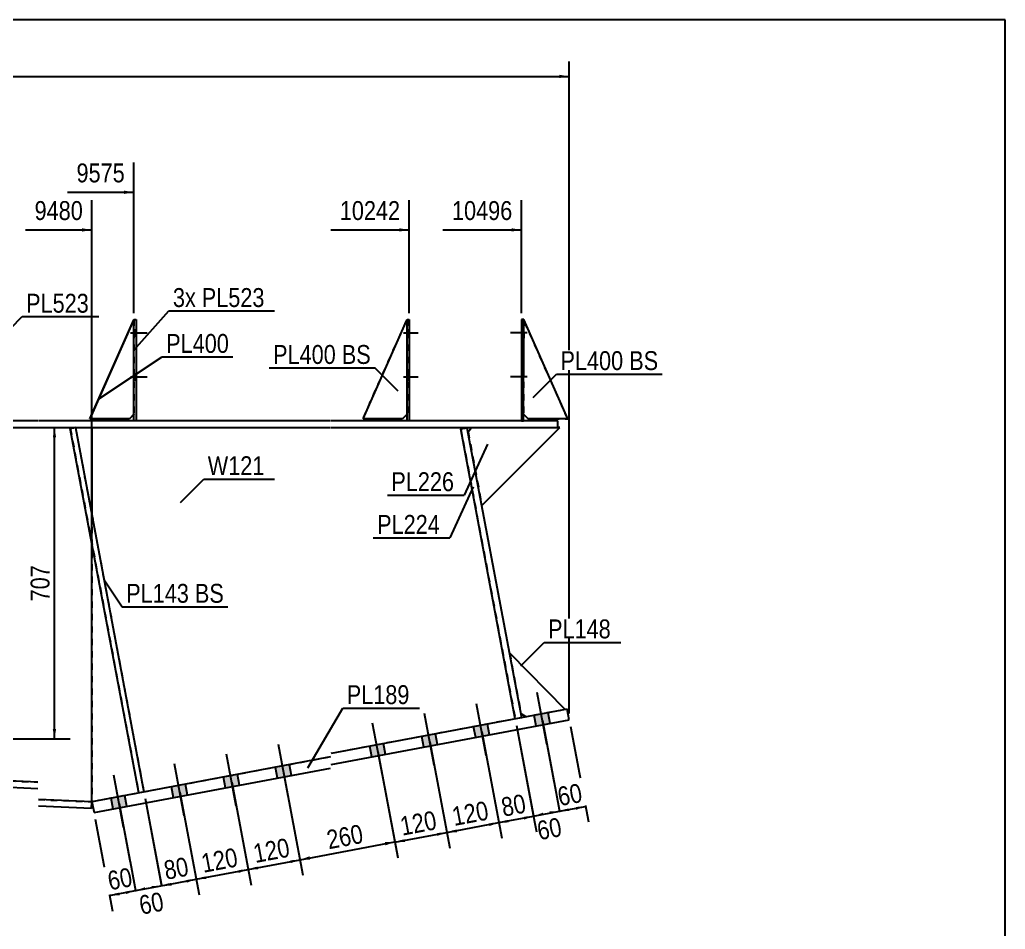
# Model space of a CAD drawing. Header units: millimetres. Extents: x -55 to 348, y -192 to 85.
# Drawn here: x 198.4 to 347.6, y -52.6 to 85.1 of the extents above; entities that cross this region are included whole.
import ezdxf

# ---------------------------------------------------------------- set-up
doc = ezdxf.new("R2010")
doc.units = ezdxf.units.MM
doc.linetypes.add('DXK_LINE_DOT1', pattern=[1.8814, 0.9407, -0.9407])
doc.styles.add('Arial Narrow', font='ARIALN.TTF', dxfattribs={"height": 0.2})

# ---------------------------------------------------------------- blocks, each defined once
blk = doc.blocks.new('Unknown-627304120-1201')
at = {"color": 5, "linetype": 'Continuous'}
for p, q in [((347.6, 85.08), (-52.4, 85.08)), ((347.6, -191.92), (347.6, 85.08))]:
    blk.add_line(p, q, dxfattribs=at)
blk = doc.blocks.new('Part-627304120-1744 - 1593')
at = {"color": 2, "linetype": 'Continuous'}
for p, q in [((250.38, 24.67), (257.05, 39.67)), ((256.38, 24.67), (250.38, 24.67)), ((257.05, 25.33), (256.38, 24.67))]:
    blk.add_line(p, q, dxfattribs=at)
at = {"color": 7, "linetype": 'DXK_LINE_DOT1'}
blk.add_line((257.05, 39.67), (257.05, 25.33), dxfattribs=at)
blk = doc.blocks.new('Part-627304120-1616 - 1593')
at = {"color": 7, "linetype": 'DXK_LINE_DOT1'}
blk.add_line((274.7, 39.67), (274.69, 25.33), dxfattribs=at)
at = {"color": 2, "linetype": 'Continuous'}
for p, q in [((281.36, 24.67), (274.7, 39.67)), ((275.36, 24.67), (274.69, 25.33)), ((281.36, 24.67), (275.36, 24.67))]:
    blk.add_line(p, q, dxfattribs=at)
blk = doc.blocks.new('Part-627304120-1749 - 1593')
at = {"color": 7, "linetype": 'DXK_LINE_DOT1'}
for p, q in [((281.36, 24.67), (274.7, 39.67)), ((274.69, 25.33), (275.36, 24.67)), ((275.36, 24.67), (281.36, 24.67))]:
    blk.add_line(p, q, dxfattribs=at)
blk = doc.blocks.new('Part-627304120-5659 - 1593')
at = {"color": 7, "linetype": 'DXK_LINE_DOT1'}
for p, q in [((250.38, 24.67), (257.05, 39.67)), ((256.38, 24.67), (250.38, 24.67)), ((257.05, 25.33), (256.38, 24.67)), ((257.05, 25.33), (257.05, 25.33))]:
    blk.add_line(p, q, dxfattribs=at)
blk = doc.blocks.new('Part-627304120-1983 - 1593')
at = {"color": 2, "linetype": 'Continuous'}
for p, q in [((161.22, -25.19), (161.26, -24.19)), ((166.04, -25.4), (161.22, -25.19)), ((166.04, -24.4), (161.26, -24.19)), ((177.94, -26.6), (166.14, -26.09)), ((183.6, -26.84), (178.1, -26.61)), ((183.6, -27.84), (166.14, -27.09)), ((195.5, -30.11), (183.7, -29.6)), ((201.17, -31.35), (183.7, -30.6)), ((201.17, -30.35), (195.67, -30.12)), ((209.36, -33.33), (201.27, -32.99)), ((209.31, -34.33), (201.27, -33.99)), ((209.31, -34.33), (209.36, -33.33))]:
    blk.add_line(p, q, dxfattribs=at)
blk = doc.blocks.new('Part-627304120-2049 - 1593')
at = {"color": 7, "linetype": 'DXK_LINE_DOT1'}
for p, q in [((206.86, 23.33), (206.07, 23.19)), ((206.07, 23.19), (216.43, -32)), ((206.86, 23.33), (217.22, -31.86))]:
    blk.add_line(p, q, dxfattribs=at)
blk = doc.blocks.new('Part-627304120-1784 - 1593')
at = {"color": 2, "linetype": 'Continuous'}
for p, q in [((209.04, 24.67), (215.7, 39.64)), ((215.04, 24.67), (209.04, 24.67)), ((215.7, 25.32), (215.04, 24.67))]:
    blk.add_line(p, q, dxfattribs=at)
at = {"color": 7, "linetype": 'DXK_LINE_DOT1'}
for p, q in [((215.71, 39.67), (215.7, 39.64)), ((215.71, 39.67), (215.71, 25.33)), ((215.71, 25.33), (215.7, 25.32))]:
    blk.add_line(p, q, dxfattribs=at)
blk = doc.blocks.new('Part-627304120-1895 - 1593')
at = {"color": 2, "linetype": 'Continuous'}
for p, q in [((132.19, 24.33), (132.19, 23.33)), ((156.32, 24.33), (132.19, 24.33)), ((166.04, 24.33), (156.42, 24.33)), ((183.6, 24.33), (166.14, 24.33)), ((201.17, 24.33), (183.7, 24.33)), ((245.48, 24.33), (201.27, 24.33)), ((279.87, 24.33), (245.58, 24.33)), ((279.87, 23.33), (279.87, 24.33)), ((132.19, 23.33), (156.32, 23.33)), ((156.42, 23.33), (166.04, 23.33)), ((166.14, 23.33), (183.6, 23.33)), ((183.7, 23.33), (201.17, 23.33)), ((201.27, 23.33), (245.48, 23.33)), ((245.58, 23.33), (279.87, 23.33))]:
    blk.add_line(p, q, dxfattribs=at)
blk = doc.blocks.new('Part-627304120-1917 - 1593')
at = {"color": 2, "linetype": 'Continuous'}
blk.add_line((151.52, 23.33), (151.52, -23.33), dxfattribs=at)
at = {"color": 7, "linetype": 'DXK_LINE_DOT1'}
for p, q in [((151.52, 23.33), (156.32, 23.33)), ((156.42, 23.33), (166.04, 23.33)), ((166.14, 23.33), (183.6, 23.33)), ((183.7, 23.33), (201.17, 23.33)), ((201.27, 23.33), (209.36, 23.33)), ((209.36, 23.33), (209.36, -33.33)), ((151.52, -23.33), (156.32, -23.54)), ((156.42, -23.98), (166.04, -24.4)), ((166.14, -26.09), (183.6, -26.84)), ((183.7, -29.6), (201.17, -30.35)), ((201.27, -32.99), (209.36, -33.33))]:
    blk.add_line(p, q, dxfattribs=at)
blk = doc.blocks.new('Part-627304120-1939 - 1593')
at = {"color": 2, "linetype": 'Continuous'}
for p, q in [((209.36, 23.33), (209.36, 10.01)), ((265.14, 23.33), (265.18, 23.08)), ((209.36, -33.33), (209.36, 5.68))]:
    blk.add_line(p, q, dxfattribs=at)
at = {"color": 7, "linetype": 'DXK_LINE_DOT1'}
for p, q in [((209.36, 23.33), (245.48, 23.33)), ((245.58, 23.33), (265.14, 23.33)), ((265.18, 23.08), (273.42, -20.78)), ((273.42, -20.78), (245.58, -26.01)), ((245.48, -26.55), (209.36, -33.33))]:
    blk.add_line(p, q, dxfattribs=at)
blk = doc.blocks.new('Part-627304120-2192 - 1593')
at = {"color": 2, "linetype": 'Continuous'}
for p, q in [((215.7, 39.67), (209.03, 24.67)), ((209.03, 24.67), (209.04, 24.67))]:
    blk.add_line(p, q, dxfattribs=at)
at = {"color": 7, "linetype": 'DXK_LINE_DOT1'}
for p, q in [((215.7, 39.67), (215.7, 25.33)), ((209.04, 24.67), (215.03, 24.67)), ((215.7, 25.33), (215.03, 24.67))]:
    blk.add_line(p, q, dxfattribs=at)
blk = doc.blocks.new('Part-627304120-2005 - 1593')
at = {"color": 2, "linetype": 'Continuous'}
for p, q in [((266.17, 23.26), (265.18, 23.08)), ((273.42, -20.78), (265.18, 23.08)), ((274.4, -20.6), (266.17, 23.26))]:
    blk.add_line(p, q, dxfattribs=at)
at = {"color": 7, "linetype": 'DXK_LINE_DOT1'}
blk.add_line((274.4, -20.6), (273.42, -20.78), dxfattribs=at)
blk = doc.blocks.new('Part-627304120-2027 - 1593')
at = {"color": 2, "linetype": 'Continuous'}
for p, q in [((206.07, 23.19), (206.86, 23.33)), ((216.43, -32), (206.07, 23.19)), ((206.86, 23.33), (217.22, -31.86))]:
    blk.add_line(p, q, dxfattribs=at)
blk = doc.blocks.new('Part-627304120-2071 - 1593')
at = {"color": 2, "linetype": 'Continuous'}
for p, q in [((266.28, 22.68), (266.82, 23.33)), ((268.37, 11.54), (280.15, 23.33)), ((280.15, 23.33), (279.87, 23.33))]:
    blk.add_line(p, q, dxfattribs=at)
at = {"color": 7, "linetype": 'DXK_LINE_DOT1'}
for p, q in [((266.28, 22.68), (268.37, 11.54)), ((266.82, 23.33), (279.87, 23.33))]:
    blk.add_line(p, q, dxfattribs=at)
blk = doc.blocks.new('Part-627304120-2093 - 1593')
at = {"color": 2, "linetype": 'Continuous'}
for p, q in [((281.28, -19.31), (245.58, -26.01)), ((281.59, -20.94), (281.28, -19.31)), ((245.58, -27.71), (281.59, -20.94)), ((245.48, -26.55), (209.36, -33.33)), ((209.67, -34.97), (245.48, -28.24)), ((209.36, -33.33), (209.67, -34.97))]:
    blk.add_line(p, q, dxfattribs=at)
blk = doc.blocks.new('Part-627304120-2115 - 1593')
at = {"color": 2, "linetype": 'Continuous'}
for p, q in [((272.56, -10.77), (280.96, -19.37)), ((274.28, -19.94), (275.06, -20.47))]:
    blk.add_line(p, q, dxfattribs=at)
at = {"color": 7, "linetype": 'DXK_LINE_DOT1'}
for p, q in [((272.56, -10.77), (274.28, -19.94)), ((280.96, -19.37), (275.06, -20.47))]:
    blk.add_line(p, q, dxfattribs=at)
blk = doc.blocks.new('Part-627304120-2137 - 1593')
at = {"color": 2, "linetype": 'Continuous'}
for p, q in [((215.7, 24.33), (215.7, 39.67)), ((215.7, 39.67), (216.03, 39.67)), ((216.03, 39.67), (216.03, 24.33))]:
    blk.add_line(p, q, dxfattribs=at)
at = {"color": 7, "linetype": 'DXK_LINE_DOT1'}
blk.add_line((216.03, 24.33), (215.7, 24.33), dxfattribs=at)
blk = doc.blocks.new('Part-627304120-2177 - 1593')
at = {"color": 2, "linetype": 'Continuous'}
for p, q in [((257.05, 24.33), (257.05, 39.67)), ((257.05, 39.67), (257.38, 39.67)), ((257.38, 39.67), (257.38, 24.33))]:
    blk.add_line(p, q, dxfattribs=at)
at = {"color": 7, "linetype": 'DXK_LINE_DOT1'}
blk.add_line((257.38, 24.33), (257.05, 24.33), dxfattribs=at)
blk = doc.blocks.new('Part-627304120-2182 - 1593')
at = {"color": 2, "linetype": 'Continuous'}
for p, q in [((274.7, 39.67), (274.36, 39.67)), ((274.36, 39.67), (274.36, 24.33)), ((274.69, 24.33), (274.7, 39.67))]:
    blk.add_line(p, q, dxfattribs=at)
at = {"color": 7, "linetype": 'DXK_LINE_DOT1'}
blk.add_line((274.36, 24.33), (274.69, 24.33), dxfattribs=at)
blk = doc.blocks.new('Bolt-627304120-2273 - 1593')
at = {"linetype": 'Continuous'}
for points in [[(278.4, -19.85), (276.3, -20.24), (276.61, -21.88), (278.71, -21.49)], [(278.4, -19.85), (276.3, -20.24), (276.61, -21.88), (278.71, -21.49)], [(269.23, -21.57), (267.13, -21.96), (267.44, -23.6), (269.53, -23.21)], [(269.23, -21.57), (267.13, -21.96), (267.44, -23.6), (269.53, -23.21)], [(261.36, -23.05), (259.27, -23.44), (259.58, -25.08), (261.67, -24.68)], [(261.36, -23.05), (259.27, -23.44), (259.58, -25.08), (261.67, -24.68)], [(253.5, -24.52), (251.4, -24.92), (251.71, -26.55), (253.81, -26.16)], [(253.5, -24.52), (251.4, -24.92), (251.71, -26.55), (253.81, -26.16)], [(239.24, -27.72), (237.14, -28.12), (237.45, -29.75), (239.54, -29.36)], [(239.24, -27.72), (237.14, -28.12), (237.45, -29.75), (239.54, -29.36)], [(231.37, -29.2), (229.28, -29.59), (229.58, -31.23), (231.68, -30.84)], [(231.37, -29.2), (229.28, -29.59), (229.58, -31.23), (231.68, -30.84)], [(223.51, -30.68), (221.41, -31.07), (221.72, -32.71), (223.82, -32.31)], [(223.51, -30.68), (221.41, -31.07), (221.72, -32.71), (223.82, -32.31)], [(214.34, -32.4), (212.24, -32.79), (212.55, -34.43), (214.65, -34.04)], [(214.34, -32.4), (212.24, -32.79), (212.55, -34.43), (214.65, -34.04)]]:
    blk.add_hatch(color=3, dxfattribs=at).paths.add_polyline_path(points)
at = {"color": 3, "linetype": 'Continuous'}
for p, q in [((278.21, -24.61), (276.74, -16.77)), ((278.21, -24.61), (276.74, -16.77)), ((269.04, -26.34), (267.56, -18.49)), ((269.04, -26.34), (267.56, -18.49)), ((261.17, -27.81), (259.7, -19.97)), ((261.17, -27.81), (259.7, -19.97)), ((276.61, -21.88), (276.3, -20.24)), ((276.61, -21.88), (276.3, -20.24)), ((278.71, -21.49), (278.4, -19.85)), ((278.71, -21.49), (278.4, -19.85)), ((253.31, -29.29), (251.84, -21.44)), ((253.31, -29.29), (251.84, -21.44)), ((267.44, -23.6), (267.13, -21.96)), ((267.44, -23.6), (267.13, -21.96)), ((269.53, -23.21), (269.23, -21.57)), ((269.53, -23.21), (269.23, -21.57)), ((259.58, -25.08), (259.27, -23.44)), ((259.58, -25.08), (259.27, -23.44)), ((261.67, -24.68), (261.36, -23.05)), ((261.67, -24.68), (261.36, -23.05)), ((239.05, -32.49), (237.57, -24.64)), ((239.05, -32.49), (237.57, -24.64)), ((251.71, -26.55), (251.4, -24.92)), ((251.71, -26.55), (251.4, -24.92)), ((253.81, -26.16), (253.5, -24.52)), ((253.81, -26.16), (253.5, -24.52)), ((231.18, -33.97), (229.71, -26.12)), ((231.18, -33.97), (229.71, -26.12)), ((223.32, -35.44), (221.85, -27.6)), ((223.32, -35.44), (221.85, -27.6)), ((237.45, -29.75), (237.14, -28.12)), ((237.45, -29.75), (237.14, -28.12)), ((239.54, -29.36), (239.24, -27.72)), ((239.54, -29.36), (239.24, -27.72)), ((214.15, -37.17), (212.67, -29.32)), ((214.15, -37.17), (212.67, -29.32)), ((229.58, -31.23), (229.28, -29.59)), ((229.58, -31.23), (229.28, -29.59)), ((231.68, -30.84), (231.37, -29.2)), ((231.68, -30.84), (231.37, -29.2)), ((221.72, -32.71), (221.41, -31.07)), ((221.72, -32.71), (221.41, -31.07)), ((223.82, -32.31), (223.51, -30.68)), ((223.82, -32.31), (223.51, -30.68)), ((212.55, -34.43), (212.24, -32.79)), ((212.55, -34.43), (212.24, -32.79)), ((214.65, -34.04), (214.34, -32.4)), ((214.65, -34.04), (214.34, -32.4))]:
    blk.add_line(p, q, dxfattribs=at)
blk = doc.blocks.new('Bolt-627304120-2298 - 1593')
at = {"linetype": 'Continuous'}
for points in [[(216.03, 37.2), (216.03, 38.13), (215.7, 38.13), (215.7, 37.2)], [(216.03, 37.2), (216.03, 38.13), (215.7, 38.13), (215.7, 37.2)], [(216.03, 37.2), (216.03, 38.13), (215.7, 38.13), (215.7, 37.2)], [(216.03, 30.53), (216.03, 31.47), (215.7, 31.47), (215.7, 30.53)], [(216.03, 30.53), (216.03, 31.47), (215.7, 31.47), (215.7, 30.53)], [(216.03, 30.53), (216.03, 31.47), (215.7, 31.47), (215.7, 30.53)]]:
    blk.add_hatch(color=3, dxfattribs=at).paths.add_polyline_path(points)
at = {"color": 3, "linetype": 'Continuous'}
for p, q in [((215.17, 37.67), (217.7, 37.67)), ((215.17, 37.67), (217.7, 37.67)), ((215.17, 37.67), (217.7, 37.67)), ((215.7, 38.13), (216.03, 38.13)), ((215.7, 38.13), (216.03, 38.13)), ((215.7, 38.13), (216.03, 38.13)), ((215.7, 37.2), (216.03, 37.2)), ((215.7, 37.2), (216.03, 37.2)), ((215.7, 37.2), (216.03, 37.2)), ((215.7, 31.47), (216.03, 31.47)), ((215.7, 31.47), (216.03, 31.47)), ((215.7, 31.47), (216.03, 31.47)), ((215.17, 31), (217.7, 31)), ((215.17, 31), (217.7, 31)), ((215.17, 31), (217.7, 31)), ((215.7, 30.53), (216.03, 30.53)), ((215.7, 30.53), (216.03, 30.53)), ((215.7, 30.53), (216.03, 30.53))]:
    blk.add_line(p, q, dxfattribs=at)
blk = doc.blocks.new('Bolt-627304120-2300 - 1593')
at = {"linetype": 'Continuous'}
for points in [[(274.7, 37.2), (274.7, 38.13), (274.36, 38.13), (274.36, 37.2)], [(274.7, 37.2), (274.7, 38.13), (274.36, 38.13), (274.36, 37.2)], [(274.7, 37.2), (274.7, 38.13), (274.36, 38.13), (274.36, 37.2)], [(274.69, 30.53), (274.69, 31.47), (274.36, 31.47), (274.36, 30.53)], [(274.69, 30.53), (274.69, 31.47), (274.36, 31.47), (274.36, 30.53)], [(274.69, 30.53), (274.69, 31.47), (274.36, 31.47), (274.36, 30.53)]]:
    blk.add_hatch(color=3, dxfattribs=at).paths.add_polyline_path(points)
at = {"color": 3, "linetype": 'Continuous'}
for p, q in [((275.23, 37.67), (272.7, 37.67)), ((275.23, 37.67), (272.7, 37.67)), ((275.23, 37.67), (272.7, 37.67)), ((274.7, 38.13), (274.36, 38.13)), ((274.7, 38.13), (274.36, 38.13)), ((274.7, 38.13), (274.36, 38.13)), ((274.7, 37.2), (274.36, 37.2)), ((274.7, 37.2), (274.36, 37.2)), ((274.7, 37.2), (274.36, 37.2)), ((274.69, 31.47), (274.36, 31.47)), ((274.69, 31.47), (274.36, 31.47)), ((274.69, 31.47), (274.36, 31.47)), ((275.23, 31), (272.69, 31)), ((275.23, 31), (272.69, 31)), ((275.23, 31), (272.69, 31)), ((274.69, 30.53), (274.36, 30.53)), ((274.69, 30.53), (274.36, 30.53)), ((274.69, 30.53), (274.36, 30.53))]:
    blk.add_line(p, q, dxfattribs=at)
blk = doc.blocks.new('Bolt-627304120-2301 - 1593')
at = {"linetype": 'Continuous'}
for points in [[(257.38, 37.2), (257.38, 38.13), (257.05, 38.13), (257.05, 37.2)], [(257.38, 37.2), (257.38, 38.13), (257.05, 38.13), (257.05, 37.2)], [(257.38, 37.2), (257.38, 38.13), (257.05, 38.13), (257.05, 37.2)], [(257.38, 30.53), (257.38, 31.47), (257.05, 31.47), (257.05, 30.53)], [(257.38, 30.53), (257.38, 31.47), (257.05, 31.47), (257.05, 30.53)], [(257.38, 30.53), (257.38, 31.47), (257.05, 31.47), (257.05, 30.53)]]:
    blk.add_hatch(color=3, dxfattribs=at).paths.add_polyline_path(points)
at = {"color": 3, "linetype": 'Continuous'}
for p, q in [((256.52, 37.67), (258.72, 37.67)), ((256.52, 37.67), (258.72, 37.67)), ((256.52, 37.67), (258.72, 37.67)), ((257.05, 38.13), (257.38, 38.13)), ((257.05, 38.13), (257.38, 38.13)), ((257.05, 38.13), (257.38, 38.13)), ((257.05, 37.2), (257.38, 37.2)), ((257.05, 37.2), (257.38, 37.2)), ((257.05, 37.2), (257.38, 37.2)), ((257.05, 31.47), (257.38, 31.47)), ((257.05, 31.47), (257.38, 31.47)), ((257.05, 31.47), (257.38, 31.47)), ((256.52, 31), (258.72, 31)), ((256.52, 31), (258.72, 31)), ((256.52, 31), (258.72, 31)), ((257.05, 30.53), (257.38, 30.53)), ((257.05, 30.53), (257.38, 30.53)), ((257.05, 30.53), (257.38, 30.53))]:
    blk.add_line(p, q, dxfattribs=at)
blk = doc.blocks.new('StraightDimension-627304120-6606 - 1593')
at = {"linetype": 'Continuous'}
blk.add_hatch(color=7, dxfattribs=at).paths.add_polyline_path([(214.21, 59.2), (215.71, 58.95), (214.21, 58.7)])
at = {"color": 7, "linetype": 'Continuous'}
for p, q in [((215.71, 40.67), (215.71, 63.45)), ((205.65, 58.95), (215.71, 58.95))]:
    blk.add_line(p, q, dxfattribs=at)
at = {"color": 0}
blk.add_wipeout([(214.93, 59.85), (214.93, 64.05), (206.42, 64.05), (206.42, 59.85)], dxfattribs=at)
at = {"color": 3, "style": 'Arial Narrow'}
blk.add_text('9575', height=2.863, dxfattribs=at).set_placement((207.02, 60.45))
blk = doc.blocks.new('StraightDimension-627304120-6605 - 1593')
at = {"linetype": 'Continuous'}
blk.add_hatch(color=7, dxfattribs=at).paths.add_polyline_path([(255.88, 53.5), (257.38, 53.25), (255.88, 53)])
at = {"color": 7, "linetype": 'Continuous'}
for p, q in [((257.38, 40.67), (257.38, 57.75)), ((245.49, 53.25), (257.38, 53.25))]:
    blk.add_line(p, q, dxfattribs=at)
at = {"color": 0}
blk.add_wipeout([(256.61, 54.15), (256.61, 58.35), (246.27, 58.35), (246.27, 54.15)], dxfattribs=at)
at = {"color": 3, "style": 'Arial Narrow'}
blk.add_text('10242', height=2.863, dxfattribs=at).set_placement((246.87, 54.75))
blk = doc.blocks.new('StraightDimension-627304120-6607 - 1593')
at = {"linetype": 'Continuous'}
blk.add_hatch(color=7, dxfattribs=at).paths.add_polyline_path([(207.86, 53.5), (209.36, 53.25), (207.86, 53)])
at = {"color": 7, "linetype": 'Continuous'}
for p, q in [((209.36, -32.33), (209.36, 57.75)), ((199.3, 53.25), (209.36, 53.25))]:
    blk.add_line(p, q, dxfattribs=at)
at = {"color": 0}
blk.add_wipeout([(208.58, 54.15), (208.58, 58.35), (200.07, 58.35), (200.07, 54.15)], dxfattribs=at)
at = {"color": 3, "style": 'Arial Narrow'}
blk.add_text('9480', height=2.863, dxfattribs=at).set_placement((200.67, 54.75))
blk = doc.blocks.new('StraightDimension-627304120-5545 - 1593')
at = {"linetype": 'Continuous'}
for points in [[(213.54, -47.49), (212.02, -47.52), (213.45, -47)], [(214.43, -46.81), (215.95, -46.78), (214.53, -47.3)]]:
    blk.add_hatch(color=7, dxfattribs=at).paths.add_polyline_path(points)
at = {"color": 7, "linetype": 'Continuous'}
for p, q in [((213.47, -33.58), (216.4, -49.14)), ((209.85, -35.95), (212.47, -49.88)), ((212.02, -47.52), (215.95, -46.78))]:
    blk.add_line(p, q, dxfattribs=at)
at = {"color": 0}
blk.add_wipeout([(216.35, -46.56), (215.57, -42.43), (210.8, -43.32), (211.57, -47.45)], dxfattribs=at)
at = {"color": 3, "style": 'Arial Narrow'}
blk.add_text('60', height=2.863, rotation=10.6341, dxfattribs=at).set_placement((212.05, -46.75))
blk = doc.blocks.new('StraightDimension-627304120-2331 - 1593')
at = {"linetype": 'Continuous'}
blk.add_hatch(color=7, dxfattribs=at).paths.add_polyline_path([(280.09, 76.74), (281.59, 76.49), (280.09, 76.24)])
at = {"color": 7, "linetype": 'Continuous'}
for p, q in [((281.59, -19.94), (281.59, 78.74)), ((-1.28, 76.49), (281.59, 76.49))]:
    blk.add_line(p, q, dxfattribs=at)
blk = doc.blocks.new('StraightDimension-627304120-2598 - 1593')
at = {"linetype": 'Continuous'}
for points in [[(203.43, 21.83), (203.68, 23.33), (203.93, 21.83)], [(203.93, -22.32), (203.68, -23.82), (203.43, -22.32)]]:
    blk.add_hatch(color=7, dxfattribs=at).paths.add_polyline_path(points)
at = {"color": 7, "linetype": 'Continuous'}
for p, q in [((197.45, 23.33), (206.08, 23.33)), ((203.68, -23.82), (203.68, 23.33)), ((197.45, -23.82), (206.08, -23.82))]:
    blk.add_line(p, q, dxfattribs=at)
at = {"color": 0}
blk.add_wipeout([(203.53, 3.1), (199.33, 3.1), (199.33, -3.59), (203.53, -3.59)], dxfattribs=at)
at = {"color": 3, "style": 'Arial Narrow'}
blk.add_text('707', height=2.863, rotation=90.0002, dxfattribs=at).set_placement((202.93, -2.99))
blk = doc.blocks.new('StraightDimension-627304120-5541 - 1593')
at = {"linetype": 'Continuous'}
for points in [[(234.51, -43.55), (232.99, -43.58), (234.42, -43.06)], [(239.33, -42.14), (240.85, -42.11), (239.42, -42.63)]]:
    blk.add_hatch(color=7, dxfattribs=at).paths.add_polyline_path(points)
at = {"color": 7, "linetype": 'Continuous'}
for p, q in [((238.37, -28.9), (241.29, -44.46)), ((230.51, -30.38), (233.43, -45.94)), ((232.99, -43.58), (240.85, -42.11))]:
    blk.add_line(p, q, dxfattribs=at)
at = {"color": 0}
blk.add_wipeout([(240.18, -42.08), (239.4, -37.95), (232.83, -39.19), (233.61, -43.31)], dxfattribs=at)
at = {"color": 3, "style": 'Arial Narrow'}
blk.add_text('120', height=2.863, rotation=10.6341, dxfattribs=at).set_placement((234.09, -42.61))
blk = doc.blocks.new('StraightDimension-627304120-5535 - 1593')
at = {"linetype": 'Continuous'}
for points in [[(281.64, -34.74), (280.12, -34.77), (281.54, -34.24)], [(282.53, -34.06), (284.05, -34.03), (282.62, -34.55)]]:
    blk.add_hatch(color=7, dxfattribs=at).paths.add_polyline_path(points)
at = {"color": 7, "linetype": 'Continuous'}
for p, q in [((277.54, -21.03), (280.56, -37.13)), ((281.77, -21.93), (284.49, -36.39)), ((280.12, -34.77), (284.05, -34.03))]:
    blk.add_line(p, q, dxfattribs=at)
at = {"color": 0}
blk.add_wipeout([(284.44, -33.8), (283.67, -29.67), (278.89, -30.57), (279.67, -34.7)], dxfattribs=at)
at = {"color": 3, "style": 'Arial Narrow'}
blk.add_text('60', height=2.863, rotation=10.6341, dxfattribs=at).set_placement((280.15, -34))
blk = doc.blocks.new('StraightDimension-627304120-5536 - 1593')
at = {"linetype": 'Continuous'}
for points in [[(277.71, -35.47), (276.19, -35.51), (277.61, -34.98)], [(278.6, -34.8), (280.12, -34.77), (278.69, -35.29)]]:
    blk.add_hatch(color=7, dxfattribs=at).paths.add_polyline_path(points)
at = {"color": 7, "linetype": 'Continuous'}
for p, q in [((273.6, -21.77), (276.6, -37.72)), ((277.54, -21.03), (280.53, -36.98)), ((276.19, -35.51), (280.12, -34.77))]:
    blk.add_line(p, q, dxfattribs=at)
at = {"color": 0}
blk.add_wipeout([(281.34, -38.96), (280.57, -34.84), (275.79, -35.73), (276.57, -39.86)], dxfattribs=at)
at = {"color": 3, "style": 'Arial Narrow'}
blk.add_text('60', height=2.863, rotation=10.6341, dxfattribs=at).set_placement((277.05, -39.16))
blk = doc.blocks.new('StraightDimension-627304120-5537 - 1593')
at = {"linetype": 'Continuous'}
for points in [[(274.66, -35.54), (276.19, -35.51), (274.76, -36.03)], [(272.46, -36.46), (270.94, -36.49), (272.37, -35.97)]]:
    blk.add_hatch(color=7, dxfattribs=at).paths.add_polyline_path(points)
at = {"color": 7, "linetype": 'Continuous'}
for p, q in [((273.6, -21.77), (276.63, -37.86)), ((268.36, -22.75), (271.39, -38.85)), ((270.94, -36.49), (276.19, -35.51))]:
    blk.add_line(p, q, dxfattribs=at)
at = {"color": 0}
blk.add_wipeout([(275.92, -35.4), (275.15, -31.27), (270.38, -32.17), (271.15, -36.3)], dxfattribs=at)
at = {"color": 3, "style": 'Arial Narrow'}
blk.add_text('80', height=2.863, rotation=10.6341, dxfattribs=at).set_placement((271.63, -35.6))
blk = doc.blocks.new('StraightDimension-627304120-5538 - 1593')
at = {"linetype": 'Continuous'}
for points in [[(269.42, -36.52), (270.94, -36.49), (269.52, -37.01)], [(264.6, -37.94), (263.08, -37.97), (264.51, -37.44)]]:
    blk.add_hatch(color=7, dxfattribs=at).paths.add_polyline_path(points)
at = {"color": 7, "linetype": 'Continuous'}
for p, q in [((268.36, -22.75), (271.39, -38.85)), ((260.5, -24.23), (263.52, -40.33)), ((263.08, -37.97), (270.94, -36.49))]:
    blk.add_line(p, q, dxfattribs=at)
at = {"color": 0}
blk.add_wipeout([(270.27, -36.46), (269.49, -32.34), (262.92, -33.57), (263.7, -37.7)], dxfattribs=at)
at = {"color": 3, "style": 'Arial Narrow'}
blk.add_text('120', height=2.863, rotation=10.6341, dxfattribs=at).set_placement((264.18, -37))
blk = doc.blocks.new('StraightDimension-627304120-5539 - 1593')
at = {"linetype": 'Continuous'}
for points in [[(261.56, -38), (263.08, -37.97), (261.65, -38.49)], [(256.74, -39.41), (255.22, -39.44), (256.65, -38.92)]]:
    blk.add_hatch(color=7, dxfattribs=at).paths.add_polyline_path(points)
at = {"color": 7, "linetype": 'Continuous'}
for p, q in [((260.5, -24.23), (263.52, -40.33)), ((252.64, -25.7), (255.66, -41.8)), ((255.22, -39.44), (263.08, -37.97))]:
    blk.add_line(p, q, dxfattribs=at)
at = {"color": 0}
blk.add_wipeout([(262.41, -37.94), (261.63, -33.81), (255.06, -35.05), (255.84, -39.17)], dxfattribs=at)
at = {"color": 3, "style": 'Arial Narrow'}
blk.add_text('120', height=2.863, rotation=10.6341, dxfattribs=at).set_placement((256.32, -38.47))
blk = doc.blocks.new('StraightDimension-627304120-5540 - 1593')
at = {"linetype": 'Continuous'}
for points in [[(253.69, -39.44), (255.21, -39.41), (253.78, -39.93)], [(242.37, -42.07), (240.85, -42.11), (242.28, -41.58)]]:
    blk.add_hatch(color=7, dxfattribs=at).paths.add_polyline_path(points)
at = {"color": 7, "linetype": 'Continuous'}
for p, q in [((252.64, -25.7), (255.65, -41.77)), ((238.37, -28.9), (241.29, -44.46)), ((240.85, -42.11), (255.21, -39.41))]:
    blk.add_line(p, q, dxfattribs=at)
at = {"color": 0}
blk.add_wipeout([(251.29, -39.99), (250.51, -35.87), (243.94, -37.1), (244.72, -41.23)], dxfattribs=at)
at = {"color": 3, "style": 'Arial Narrow'}
blk.add_text('260', height=2.863, rotation=10.6341, dxfattribs=at).set_placement((245.2, -40.53))
blk = doc.blocks.new('StraightDimension-627304120-5542 - 1593')
at = {"linetype": 'Continuous'}
for points in [[(226.65, -45.03), (225.13, -45.06), (226.55, -44.54)], [(231.47, -43.61), (232.99, -43.58), (231.56, -44.11)]]:
    blk.add_hatch(color=7, dxfattribs=at).paths.add_polyline_path(points)
at = {"color": 7, "linetype": 'Continuous'}
for p, q in [((230.51, -30.38), (233.43, -45.94)), ((222.65, -31.86), (225.57, -47.42)), ((225.13, -45.06), (232.99, -43.58))]:
    blk.add_line(p, q, dxfattribs=at)
at = {"color": 0}
blk.add_wipeout([(232.31, -43.56), (231.54, -39.43), (224.97, -40.66), (225.75, -44.79)], dxfattribs=at)
at = {"color": 3, "style": 'Arial Narrow'}
blk.add_text('120', height=2.863, rotation=10.6341, dxfattribs=at).set_placement((226.22, -44.09))
blk = doc.blocks.new('StraightDimension-627304120-5543 - 1593')
at = {"linetype": 'Continuous'}
for points in [[(221.41, -46.01), (219.88, -46.04), (221.31, -45.52)], [(223.61, -45.09), (225.13, -45.06), (223.7, -45.58)]]:
    blk.add_hatch(color=7, dxfattribs=at).paths.add_polyline_path(points)
at = {"color": 7, "linetype": 'Continuous'}
for p, q in [((222.65, -31.86), (225.57, -47.42)), ((217.4, -32.84), (220.33, -48.4)), ((219.88, -46.04), (225.13, -45.06))]:
    blk.add_line(p, q, dxfattribs=at)
at = {"color": 0}
blk.add_wipeout([(224.86, -44.96), (224.09, -40.83), (219.32, -41.72), (220.09, -45.85)], dxfattribs=at)
at = {"color": 3, "style": 'Arial Narrow'}
blk.add_text('80', height=2.863, rotation=10.6341, dxfattribs=at).set_placement((220.57, -45.15))
blk = doc.blocks.new('StraightDimension-627304120-5544 - 1593')
at = {"linetype": 'Continuous'}
for points in [[(218.36, -46.07), (219.88, -46.04), (218.46, -46.57)], [(217.47, -46.75), (215.95, -46.78), (217.38, -46.26)]]:
    blk.add_hatch(color=7, dxfattribs=at).paths.add_polyline_path(points)
at = {"color": 7, "linetype": 'Continuous'}
for p, q in [((213.47, -33.58), (216.37, -48.99)), ((217.4, -32.84), (220.3, -48.25)), ((215.95, -46.78), (219.88, -46.04))]:
    blk.add_line(p, q, dxfattribs=at)
at = {"color": 0}
blk.add_wipeout([(221.11, -50.24), (220.33, -46.11), (215.56, -47.01), (216.34, -51.14)], dxfattribs=at)
at = {"color": 3, "style": 'Arial Narrow'}
blk.add_text('60', height=2.863, rotation=10.6341, dxfattribs=at).set_placement((216.81, -50.44))
blk = doc.blocks.new('StraightDimension-627304120-6604 - 1593')
at = {"linetype": 'Continuous'}
blk.add_hatch(color=7, dxfattribs=at).paths.add_polyline_path([(272.86, 53.5), (274.36, 53.25), (272.86, 53)])
at = {"color": 7, "linetype": 'Continuous'}
for p, q in [((274.36, 40.67), (274.36, 57.75)), ((262.47, 53.25), (274.36, 53.25))]:
    blk.add_line(p, q, dxfattribs=at)
at = {"color": 0}
blk.add_wipeout([(273.59, 54.15), (273.59, 58.35), (263.25, 58.35), (263.25, 54.15)], dxfattribs=at)
at = {"color": 3, "style": 'Arial Narrow'}
blk.add_text('10496', height=2.863, dxfattribs=at).set_placement((263.85, 54.75))
blk = doc.blocks.new('Mark-627304120-2089 - 1593')
at = {"color": 0}
blk.add_wipeout([(257.43, -18.54), (257.43, -15.54), (247.92, -15.54), (247.92, -18.54)], dxfattribs=at)
blk.add_wipeout([(257.43, -18.54), (257.43, -15.54), (247.92, -15.54), (247.92, -18.54)], dxfattribs=at)
at = {"color": 7, "linetype": 'Continuous'}
for p, q in [((242.03, -28.2), (247.32, -19.14)), ((247.32, -19.14), (258.93, -19.14))]:
    blk.add_line(p, q, dxfattribs=at)
at = {"color": 3, "style": 'Arial Narrow'}
blk.add_text('PL189', height=2.863, dxfattribs=at).set_placement((247.92, -18.54))
blk = doc.blocks.new('Mark-627304120-2001 - 1593')
at = {"color": 7, "linetype": 'Continuous'}
blk.add_line((267.06, 14.36), (263.53, 6.63), dxfattribs=at)
at = {"color": 0}
blk.add_wipeout([(262.03, 7.23), (262.03, 10.23), (252.52, 10.23), (252.52, 7.23)], dxfattribs=at)
blk.add_wipeout([(262.03, 7.23), (262.03, 10.23), (252.52, 10.23), (252.52, 7.23)], dxfattribs=at)
at = {"color": 7, "linetype": 'Continuous'}
blk.add_line((251.92, 6.63), (263.53, 6.63), dxfattribs=at)
at = {"color": 3, "style": 'Arial Narrow'}
blk.add_text('PL224', height=2.863, dxfattribs=at).set_placement((252.52, 7.23))
blk = doc.blocks.new('Mark-627304120-1935 - 1593')
at = {"color": 0}
blk.add_wipeout([(235.47, 16.12), (235.47, 19.12), (226.88, 19.12), (226.88, 16.12)], dxfattribs=at)
blk.add_wipeout([(235.47, 16.12), (235.47, 19.12), (226.88, 19.12), (226.88, 16.12)], dxfattribs=at)
at = {"color": 7, "linetype": 'Continuous'}
for p, q in [((222.74, 11.98), (226.28, 15.52)), ((226.28, 15.52), (236.97, 15.52))]:
    blk.add_line(p, q, dxfattribs=at)
at = {"color": 3, "style": 'Arial Narrow'}
blk.add_text('W121', height=2.863, dxfattribs=at).set_placement((226.88, 16.12))
blk = doc.blocks.new('Mark-627304120-2067 - 1593')
at = {"color": 7, "linetype": 'Continuous'}
blk.add_line((269.21, 20.83), (265.68, 13.1), dxfattribs=at)
at = {"color": 0}
blk.add_wipeout([(264.18, 13.7), (264.18, 16.7), (254.67, 16.7), (254.67, 13.7)], dxfattribs=at)
blk.add_wipeout([(264.18, 13.7), (264.18, 16.7), (254.67, 16.7), (254.67, 13.7)], dxfattribs=at)
at = {"color": 7, "linetype": 'Continuous'}
blk.add_line((254.07, 13.1), (265.68, 13.1), dxfattribs=at)
at = {"color": 3, "style": 'Arial Narrow'}
blk.add_text('PL226', height=2.863, dxfattribs=at).set_placement((254.67, 13.7))
blk = doc.blocks.new('Mark-627304120-2111 - 1593')
at = {"color": 0}
blk.add_wipeout([(287.9, -8.59), (287.9, -5.59), (278.39, -5.59), (278.39, -8.59)], dxfattribs=at)
blk.add_wipeout([(287.9, -8.59), (287.9, -5.59), (278.39, -5.59), (278.39, -8.59)], dxfattribs=at)
at = {"color": 7, "linetype": 'Continuous'}
for p, q in [((274.26, -12.73), (277.79, -9.19)), ((277.79, -9.19), (289.4, -9.19))]:
    blk.add_line(p, q, dxfattribs=at)
at = {"color": 3, "style": 'Arial Narrow'}
blk.add_text('PL148', height=2.863, dxfattribs=at).set_placement((278.39, -8.59))
blk = doc.blocks.new('Mark-627304120-2168 - 1593')
at = {"color": 0}
blk.add_wipeout([(208.9, 40.72), (208.9, 43.72), (199.39, 43.72), (199.39, 40.72)], dxfattribs=at)
blk.add_wipeout([(208.9, 40.72), (208.9, 43.72), (199.39, 43.72), (199.39, 40.72)], dxfattribs=at)
at = {"color": 7, "linetype": 'Continuous'}
for p, q in [((195.26, 36.58), (198.79, 40.12)), ((198.79, 40.12), (210.4, 40.12))]:
    blk.add_line(p, q, dxfattribs=at)
at = {"color": 3, "style": 'Arial Narrow'}
blk.add_text('PL523', height=2.863, dxfattribs=at).set_placement((199.39, 40.72))
blk = doc.blocks.new('MarkSet-627304120-6590 - 1593')
at = {"color": 0}
for points in [[(246.27, 32.96), (246.27, 35.96), (236.77, 35.96), (236.77, 32.96)], [(251.56, 32.96), (251.56, 35.96), (247.17, 35.96), (247.17, 32.96)]]:
    blk.add_wipeout(points, dxfattribs=at)
for points in [[(246.27, 32.96), (246.27, 35.96), (236.77, 35.96), (236.77, 32.96)], [(251.56, 32.96), (251.56, 35.96), (247.17, 35.96), (247.17, 32.96)]]:
    blk.add_wipeout(points, dxfattribs=at)
at = {"color": 7, "linetype": 'Continuous'}
for p in [(236.17, 32.36), (255.69, 28.83)]:
    blk.add_line(p, (252.16, 32.36), dxfattribs=at)
at = {"color": 3, "style": 'Arial Narrow'}
for s, p in [('PL400', (236.77, 32.96)), ('BS', (247.17, 32.96))]:
    blk.add_text(s, height=2.863, dxfattribs=at).set_placement(p)
blk = doc.blocks.new('MarkSet-627304120-2767 - 1593')
at = {"color": 0}
for points in [[(289.78, 32.03), (289.78, 35.03), (280.27, 35.03), (280.27, 32.03)], [(295.06, 32.03), (295.06, 35.03), (290.68, 35.03), (290.68, 32.03)]]:
    blk.add_wipeout(points, dxfattribs=at)
for points in [[(289.78, 32.03), (289.78, 35.03), (280.27, 35.03), (280.27, 32.03)], [(295.06, 32.03), (295.06, 35.03), (290.68, 35.03), (290.68, 32.03)]]:
    blk.add_wipeout(points, dxfattribs=at)
at = {"color": 7, "linetype": 'Continuous'}
for p, q in [((276.14, 27.89), (279.67, 31.43)), ((279.67, 31.43), (295.66, 31.43))]:
    blk.add_line(p, q, dxfattribs=at)
at = {"color": 3, "style": 'Arial Narrow'}
for s, p in [('PL400', (280.27, 32.03)), ('BS', (290.68, 32.03))]:
    blk.add_text(s, height=2.863, dxfattribs=at).set_placement(p)
blk = doc.blocks.new('MarkSet-627304120-2847 - 1593')
at = {"color": 0}
for points in [[(224.04, -3.2), (224.04, -0.2), (214.54, -0.2), (214.54, -3.2)], [(229.33, -3.2), (229.33, -0.2), (224.94, -0.2), (224.94, -3.2)]]:
    blk.add_wipeout(points, dxfattribs=at)
for points in [[(224.04, -3.2), (224.04, -0.2), (214.54, -0.2), (214.54, -3.2)], [(229.33, -3.2), (229.33, -0.2), (224.94, -0.2), (224.94, -3.2)]]:
    blk.add_wipeout(points, dxfattribs=at)
at = {"color": 7, "linetype": 'Continuous'}
for p, q in [((211.19, 0.25), (213.94, -3.8)), ((213.94, -3.8), (229.93, -3.8))]:
    blk.add_line(p, q, dxfattribs=at)
at = {"color": 3, "style": 'Arial Narrow'}
for s, p in [('PL143', (214.54, -3.2)), ('BS', (224.94, -3.2))]:
    blk.add_text(s, height=2.863, dxfattribs=at).set_placement(p)
blk = doc.blocks.new('MarkSet-627304120-2853 - 1593')
at = {"color": 0}
blk.add_wipeout([(230.1, 34.63), (230.1, 37.63), (220.59, 37.63), (220.59, 34.63)], dxfattribs=at)
blk.add_wipeout([(230.1, 34.63), (230.1, 37.63), (220.59, 37.63), (220.59, 34.63)], dxfattribs=at)
at = {"color": 7, "linetype": 'Continuous'}
for p, q in [((210.39, 27.69), (219.99, 34.03)), ((219.99, 34.03), (230.7, 34.03))]:
    blk.add_line(p, q, dxfattribs=at)
at = {"color": 3, "style": 'Arial Narrow'}
blk.add_text('PL400', height=2.863, dxfattribs=at).set_placement((220.59, 34.63))
blk = doc.blocks.new('MarkSet-627304120-2887 - 1593')
at = {"color": 0}
for points in [[(225.08, 41.58), (225.08, 44.58), (221.61, 44.58), (221.61, 41.58)], [(235.48, 41.58), (235.48, 44.58), (225.98, 44.58), (225.98, 41.58)]]:
    blk.add_wipeout(points, dxfattribs=at)
for points in [[(225.08, 41.58), (225.08, 44.58), (221.61, 44.58), (221.61, 41.58)], [(235.48, 41.58), (235.48, 44.58), (225.98, 44.58), (225.98, 41.58)]]:
    blk.add_wipeout(points, dxfattribs=at)
at = {"color": 7, "linetype": 'Continuous'}
for p, q in [((215.7, 35.06), (221.01, 40.98)), ((221.01, 40.98), (236.98, 40.98))]:
    blk.add_line(p, q, dxfattribs=at)
at = {"color": 3, "style": 'Arial Narrow'}
for s, p in [('3x', (221.61, 41.58)), ('PL523', (225.98, 41.58))]:
    blk.add_text(s, height=2.863, dxfattribs=at).set_placement(p)

msp = doc.modelspace()

# ---------------------------------------------------------------- block references
for name in ['Unknown-627304120-1201', 'Part-627304120-2192 - 1593', 'Part-627304120-1784 - 1593', 'Part-627304120-2137 - 1593', 'Part-627304120-1744 - 1593', 'Part-627304120-5659 - 1593', 'Part-627304120-2177 - 1593', 'Part-627304120-2182 - 1593', 'Part-627304120-1616 - 1593', 'Part-627304120-1749 - 1593', 'Bolt-627304120-2298 - 1593', 'Bolt-627304120-2301 - 1593', 'Bolt-627304120-2300 - 1593', 'Part-627304120-1895 - 1593', 'Part-627304120-1917 - 1593', 'Part-627304120-2049 - 1593', 'Part-627304120-2027 - 1593', 'Part-627304120-1939 - 1593', 'Part-627304120-2005 - 1593', 'Part-627304120-2071 - 1593', 'Part-627304120-2115 - 1593', 'Bolt-627304120-2273 - 1593', 'Part-627304120-2093 - 1593', 'Part-627304120-1983 - 1593']:
    msp.add_blockref(name, (0, 0))

# ---------------------------------------------------------------- next in the draw order: block references
for name in ['StraightDimension-627304120-6606 - 1593', 'StraightDimension-627304120-6605 - 1593', 'StraightDimension-627304120-5535 - 1593', 'StraightDimension-627304120-5541 - 1593', 'StraightDimension-627304120-5545 - 1593']:
    msp.add_blockref(name, (0, 0))

# ---------------------------------------------------------------- next in the draw order: block references
for name in ['StraightDimension-627304120-6607 - 1593', 'StraightDimension-627304120-5536 - 1593', 'StraightDimension-627304120-5542 - 1593']:
    msp.add_blockref(name, (0, 0))

# ---------------------------------------------------------------- next in the draw order: block references
for name in ['StraightDimension-627304120-2331 - 1593', 'StraightDimension-627304120-5537 - 1593', 'StraightDimension-627304120-5543 - 1593']:
    msp.add_blockref(name, (0, 0))

# ---------------------------------------------------------------- next in the draw order: block references
for name in ['StraightDimension-627304120-6604 - 1593', 'Mark-627304120-2168 - 1593', 'MarkSet-627304120-6590 - 1593', 'MarkSet-627304120-2767 - 1593', 'StraightDimension-627304120-2598 - 1593', 'Mark-627304120-1935 - 1593', 'Mark-627304120-2001 - 1593', 'MarkSet-627304120-2847 - 1593', 'Mark-627304120-2111 - 1593', 'StraightDimension-627304120-5538 - 1593', 'StraightDimension-627304120-5544 - 1593']:
    msp.add_blockref(name, (0, 0))

# ---------------------------------------------------------------- next in the draw order: block references
for name in ['MarkSet-627304120-2853 - 1593', 'Mark-627304120-2067 - 1593', 'StraightDimension-627304120-5539 - 1593']:
    msp.add_blockref(name, (0, 0))

# ---------------------------------------------------------------- next in the draw order: block references
for name in ['MarkSet-627304120-2887 - 1593', 'StraightDimension-627304120-5540 - 1593']:
    msp.add_blockref(name, (0, 0))

# ---------------------------------------------------------------- next in the draw order: block references
msp.add_blockref('Mark-627304120-2089 - 1593', (0, 0))

doc.saveas('drawing.dxf')
